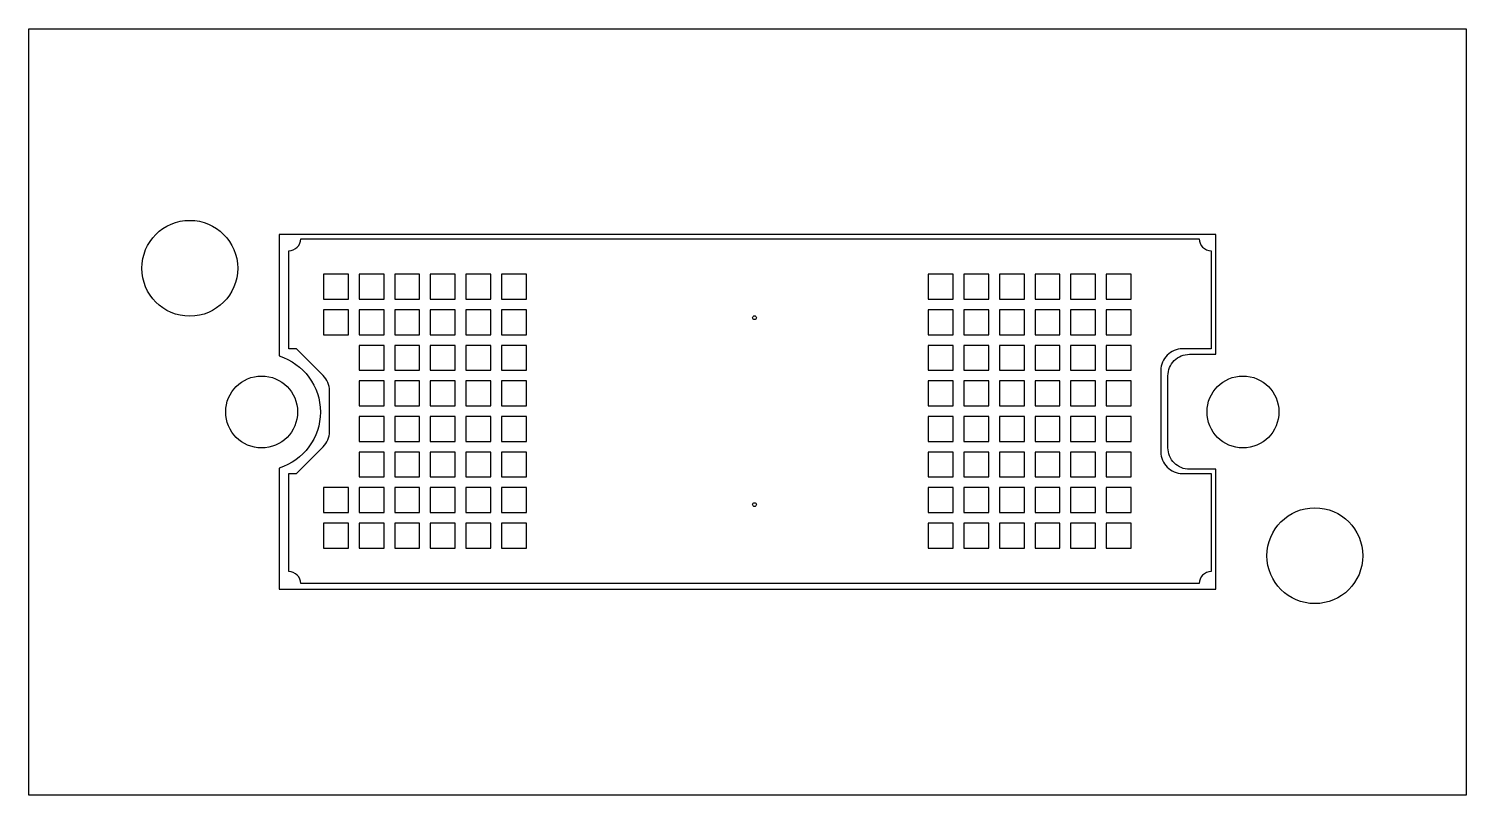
# Model space of a CAD drawing. Header units: millimetres. Extents: x -7.7 to 22.3, y -8.8 to 7.2.
import ezdxf

# ---------------------------------------------------------------- set-up
doc = ezdxf.new("R2010")
doc.units = ezdxf.units.MM
doc.layers.get('0').update_dxf_attribs({"linetype": 'CONTINUOUS'})

msp = doc.modelspace()

# ---------------------------------------------------------------- linework, layer by layer
for points in [[(-7.665, -8.768), (-7.665, 7.232), (22.335, 7.232), (22.335, -8.768)], [(-0.992, 2.107), (-1.512, 2.107), (-1.512, 1.587), (-0.992, 1.587)], [(-0.25, 2.107), (-0.77, 2.107), (-0.77, 1.587), (-0.25, 1.587)], [(0.492, 2.107), (-0.028, 2.107), (-0.028, 1.587), (0.492, 1.587)], [(1.235, 2.107), (0.715, 2.107), (0.715, 1.587), (1.235, 1.587)], [(1.977, 2.107), (1.457, 2.107), (1.457, 1.587), (1.977, 1.587)], [(2.72, 2.107), (2.2, 2.107), (2.2, 1.587), (2.72, 1.587)], [(11.108, 1.587), (11.628, 1.587), (11.628, 2.107), (11.108, 2.107)], [(11.851, 1.587), (12.371, 1.587), (12.371, 2.107), (11.851, 2.107)], [(12.593, 1.587), (13.113, 1.587), (13.113, 2.107), (12.593, 2.107)], [(13.336, 1.587), (13.856, 1.587), (13.856, 2.107), (13.336, 2.107)], [(14.078, 1.587), (14.598, 1.587), (14.598, 2.107), (14.078, 2.107)], [(14.82, 1.587), (15.34, 1.587), (15.34, 2.107), (14.82, 2.107)], [(-0.992, 1.365), (-1.512, 1.365), (-1.512, 0.845), (-0.992, 0.845)], [(-0.25, 1.365), (-0.77, 1.365), (-0.77, 0.845), (-0.25, 0.845)], [(0.492, 1.365), (-0.028, 1.365), (-0.028, 0.845), (0.492, 0.845)], [(1.235, 1.365), (0.715, 1.365), (0.715, 0.845), (1.235, 0.845)], [(1.977, 1.365), (1.457, 1.365), (1.457, 0.845), (1.977, 0.845)], [(2.72, 1.365), (2.2, 1.365), (2.2, 0.845), (2.72, 0.845)], [(11.108, 0.845), (11.628, 0.845), (11.628, 1.365), (11.108, 1.365)], [(11.851, 0.845), (12.371, 0.845), (12.371, 1.365), (11.851, 1.365)], [(12.593, 0.845), (13.113, 0.845), (13.113, 1.365), (12.593, 1.365)], [(13.336, 0.845), (13.856, 0.845), (13.856, 1.365), (13.336, 1.365)], [(14.078, 0.845), (14.598, 0.845), (14.598, 1.365), (14.078, 1.365)], [(14.82, 0.845), (15.34, 0.845), (15.34, 1.365), (14.82, 1.365)], [(-0.25, 0.622), (-0.77, 0.622), (-0.77, 0.102), (-0.25, 0.102)], [(0.492, 0.622), (-0.028, 0.622), (-0.028, 0.102), (0.492, 0.102)], [(1.235, 0.622), (0.715, 0.622), (0.715, 0.102), (1.235, 0.102)], [(1.977, 0.622), (1.457, 0.622), (1.457, 0.102), (1.977, 0.102)], [(2.72, 0.622), (2.2, 0.622), (2.2, 0.102), (2.72, 0.102)], [(11.108, 0.102), (11.628, 0.102), (11.628, 0.622), (11.108, 0.622)], [(11.851, 0.102), (12.371, 0.102), (12.371, 0.622), (11.851, 0.622)], [(12.593, 0.102), (13.113, 0.102), (13.113, 0.622), (12.593, 0.622)], [(13.336, 0.102), (13.856, 0.102), (13.856, 0.622), (13.336, 0.622)], [(14.078, 0.102), (14.598, 0.102), (14.598, 0.622), (14.078, 0.622)], [(14.82, 0.102), (15.34, 0.102), (15.34, 0.622), (14.82, 0.622)], [(-0.25, -0.12), (-0.77, -0.12), (-0.77, -0.64), (-0.25, -0.64)], [(0.492, -0.12), (-0.028, -0.12), (-0.028, -0.64), (0.492, -0.64)], [(1.235, -0.12), (0.715, -0.12), (0.715, -0.64), (1.235, -0.64)], [(1.977, -0.12), (1.457, -0.12), (1.457, -0.64), (1.977, -0.64)], [(2.72, -0.12), (2.2, -0.12), (2.2, -0.64), (2.72, -0.64)], [(11.108, -0.64), (11.628, -0.64), (11.628, -0.12), (11.108, -0.12)], [(11.851, -0.64), (12.371, -0.64), (12.371, -0.12), (11.851, -0.12)], [(12.593, -0.64), (13.113, -0.64), (13.113, -0.12), (12.593, -0.12)], [(13.336, -0.64), (13.856, -0.64), (13.856, -0.12), (13.336, -0.12)], [(14.078, -0.64), (14.598, -0.64), (14.598, -0.12), (14.078, -0.12)], [(14.82, -0.64), (15.34, -0.64), (15.34, -0.12), (14.82, -0.12)], [(-0.25, -0.862), (-0.77, -0.862), (-0.77, -1.382), (-0.25, -1.382)], [(0.492, -0.862), (-0.028, -0.862), (-0.028, -1.382), (0.492, -1.382)], [(1.235, -0.862), (0.715, -0.862), (0.715, -1.382), (1.235, -1.382)], [(1.977, -0.862), (1.457, -0.862), (1.457, -1.382), (1.977, -1.382)], [(2.72, -0.862), (2.2, -0.862), (2.2, -1.382), (2.72, -1.382)], [(11.108, -1.382), (11.628, -1.382), (11.628, -0.862), (11.108, -0.862)], [(11.851, -1.382), (12.371, -1.382), (12.371, -0.862), (11.851, -0.862)], [(12.593, -1.382), (13.113, -1.382), (13.113, -0.862), (12.593, -0.862)], [(13.336, -1.382), (13.856, -1.382), (13.856, -0.862), (13.336, -0.862)], [(14.078, -1.382), (14.598, -1.382), (14.598, -0.862), (14.078, -0.862)], [(14.82, -1.382), (15.34, -1.382), (15.34, -0.862), (14.82, -0.862)], [(-0.25, -1.605), (-0.77, -1.605), (-0.77, -2.125), (-0.25, -2.125)], [(0.492, -1.605), (-0.028, -1.605), (-0.028, -2.125), (0.492, -2.125)], [(1.235, -1.605), (0.715, -1.605), (0.715, -2.125), (1.235, -2.125)], [(1.977, -1.605), (1.457, -1.605), (1.457, -2.125), (1.977, -2.125)], [(2.72, -1.605), (2.2, -1.605), (2.2, -2.125), (2.72, -2.125)], [(11.108, -2.125), (11.628, -2.125), (11.628, -1.605), (11.108, -1.605)], [(11.851, -2.125), (12.371, -2.125), (12.371, -1.605), (11.851, -1.605)], [(12.593, -2.125), (13.113, -2.125), (13.113, -1.605), (12.593, -1.605)], [(13.336, -2.125), (13.856, -2.125), (13.856, -1.605), (13.336, -1.605)], [(14.078, -2.125), (14.598, -2.125), (14.598, -1.605), (14.078, -1.605)], [(14.82, -2.125), (15.34, -2.125), (15.34, -1.605), (14.82, -1.605)], [(-0.992, -2.347), (-1.512, -2.347), (-1.512, -2.867), (-0.992, -2.867)], [(-0.25, -2.347), (-0.77, -2.347), (-0.77, -2.867), (-0.25, -2.867)], [(0.492, -2.347), (-0.028, -2.347), (-0.028, -2.867), (0.492, -2.867)], [(1.235, -2.347), (0.715, -2.347), (0.715, -2.867), (1.235, -2.867)], [(1.977, -2.347), (1.457, -2.347), (1.457, -2.867), (1.977, -2.867)], [(2.72, -2.347), (2.2, -2.347), (2.2, -2.867), (2.72, -2.867)], [(11.108, -2.867), (11.628, -2.867), (11.628, -2.347), (11.108, -2.347)], [(11.851, -2.867), (12.371, -2.867), (12.371, -2.347), (11.851, -2.347)], [(12.593, -2.867), (13.113, -2.867), (13.113, -2.347), (12.593, -2.347)], [(13.336, -2.867), (13.856, -2.867), (13.856, -2.347), (13.336, -2.347)], [(14.078, -2.867), (14.598, -2.867), (14.598, -2.347), (14.078, -2.347)], [(14.82, -2.867), (15.34, -2.867), (15.34, -2.347), (14.82, -2.347)], [(-0.992, -3.09), (-1.512, -3.09), (-1.512, -3.61), (-0.992, -3.61)], [(-0.25, -3.09), (-0.77, -3.09), (-0.77, -3.61), (-0.25, -3.61)], [(0.492, -3.09), (-0.028, -3.09), (-0.028, -3.61), (0.492, -3.61)], [(1.235, -3.09), (0.715, -3.09), (0.715, -3.61), (1.235, -3.61)], [(1.977, -3.09), (1.457, -3.09), (1.457, -3.61), (1.977, -3.61)], [(2.72, -3.09), (2.2, -3.09), (2.2, -3.61), (2.72, -3.61)], [(11.108, -3.61), (11.628, -3.61), (11.628, -3.09), (11.108, -3.09)], [(11.851, -3.61), (12.371, -3.61), (12.371, -3.09), (11.851, -3.09)], [(12.593, -3.61), (13.113, -3.61), (13.113, -3.09), (12.593, -3.09)], [(13.336, -3.61), (13.856, -3.61), (13.856, -3.09), (13.336, -3.09)], [(14.078, -3.61), (14.598, -3.61), (14.598, -3.09), (14.078, -3.09)], [(14.82, -3.61), (15.34, -3.61), (15.34, -3.09), (14.82, -3.09)]]:
    msp.add_lwpolyline(points, close=True)
for points in [[(15.571, -4.464), (17.11, -4.464), (17.11, -1.964), (16.56, -1.964, -0.414214), (16.11, -1.514), (16.11, -0.014, -0.414214), (16.56, 0.436), (17.11, 0.436), (17.11, 2.936), (-2.44, 2.936), (-2.44, 0.401, -0.736084), (-2.44, -1.938), (-2.44, -4.464), (-1.429, -4.464), (-1.429, -4.465), (15.571, -4.465)], [(-1.522, -0.007), (-2.078, 0.549), (-2.24, 0.549), (-2.24, 2.599, 0.414214), (-1.99, 2.849), (16.76, 2.849, 0.414214), (17.01, 2.599), (17.01, 0.549), (16.41, 0.549, 0.414214), (15.96, 0.099), (15.96, -1.601, 0.414214), (16.41, -2.051), (17.01, -2.051), (17.01, -4.101, 0.414214), (16.76, -4.351), (-1.99, -4.351, 0.414214), (-2.24, -4.101), (-2.24, -2.051), (-2.078, -2.051), (-1.522, -1.496, 0.198912), (-1.39, -1.177), (-1.39, -0.325, 0.198912)]]:
    msp.add_lwpolyline(points, format="xyb", close=True)
for centre, radius in [((-4.305, 2.232), 1), ((-4.305, 2.232), 1), ((7.481, 1.199), 0.04), ((-2.805, -0.768), 0.75), ((17.675, -0.768), 0.75), ((7.481, -2.701), 0.04), ((19.175, -3.768), 1), ((19.175, -3.768), 1)]:
    msp.add_circle(centre, radius)

doc.saveas('drawing.dxf')
